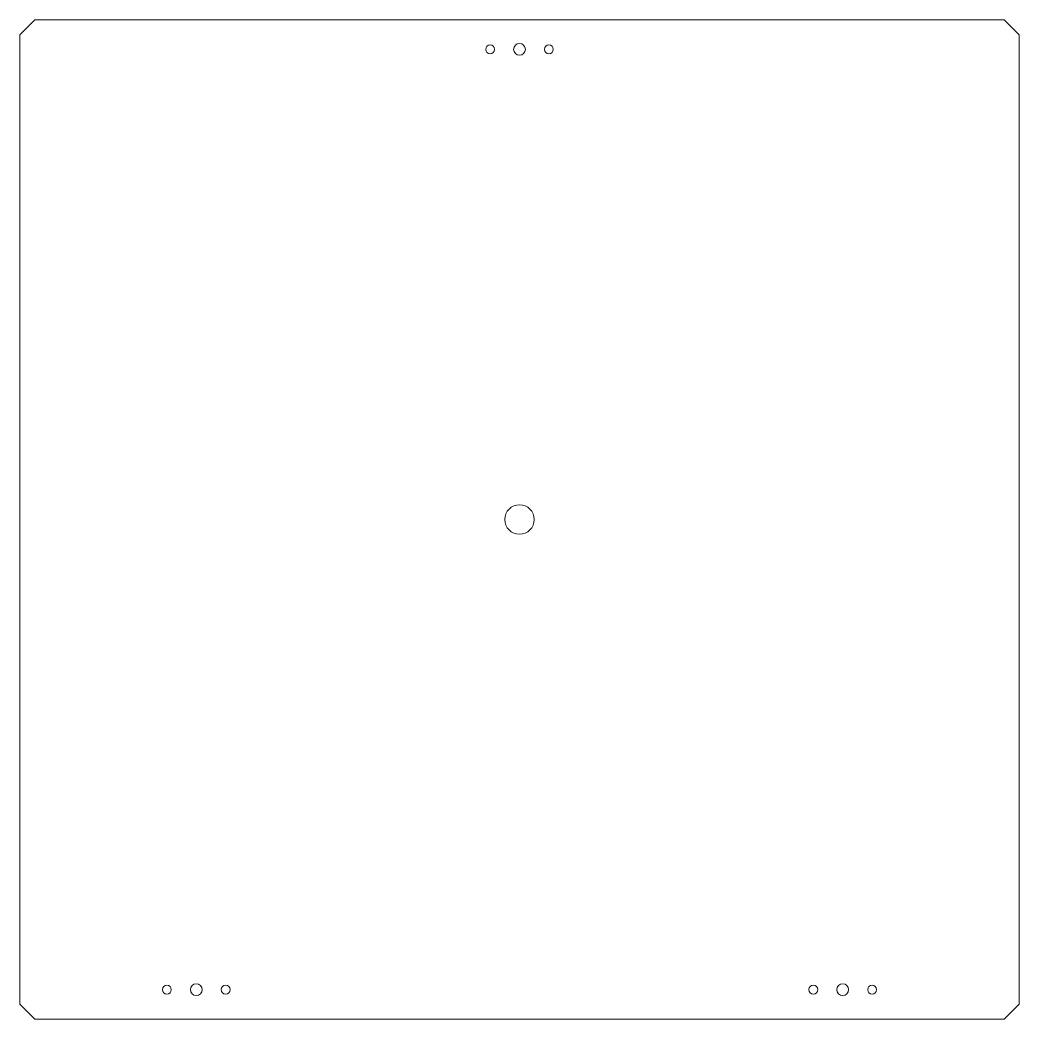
# Model space of a CAD drawing. Header units: millimetres. Extents: x -170 to 170, y -170 to 170.
import ezdxf

# ---------------------------------------------------------------- set-up
doc = ezdxf.new("R2010")
doc.units = ezdxf.units.MM

msp = doc.modelspace()

# ---------------------------------------------------------------- linework, layer by layer
at = {"color": 7, "linetype": 'Continuous', "lineweight": 15}
for p, q in [((-165, 170), (-170, 165)), ((165, 170), (-165, 170)), ((170, 165), (165, 170)), ((-170, 165), (-170, -165)), ((170, -165), (170, 165)), ((-170, -165), (-165, -170)), ((165, -170), (170, -165)), ((-165, -170), (165, -170))]:
    msp.add_line(p, q, dxfattribs=at)
for centre, radius in [((-10, 160), 1.5), ((0, 160), 2), ((10, 160), 1.5), ((0, 0), 5), ((-120, -160), 1.5), ((-110, -160), 2), ((-100, -160), 1.5), ((100, -160), 1.5), ((110, -160), 2), ((120, -160), 1.5)]:
    msp.add_circle(centre, radius, dxfattribs=at)

doc.saveas('drawing.dxf')
